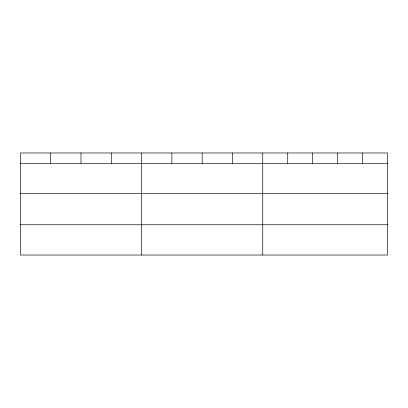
<?xml version="1.0" encoding="UTF-8"?>
<svg xmlns="http://www.w3.org/2000/svg" width="408" height="408" viewBox="0 0 408 408"><rect width="100%" height="100%" fill="white"/><g stroke="black" fill="none" stroke-linecap="round" stroke-linejoin="round"><path stroke-width="0.61" d="M387.6 193.571L387.6 152.964L20.4 152.964L20.4 255.036L387.6 255.036L387.6 193.571L20.4 193.571M20.4 163.297L387.6 163.297M20.4 224.762L387.6 224.762M362.63 152.964L362.63 163.297M337.661 152.964L337.661 163.297M312.691 152.964L312.691 163.297M287.722 152.964L287.722 163.297M262.752 152.964L262.752 255.036M232.458 152.964L232.458 163.297M202.164 152.964L202.164 163.297M171.87 152.964L171.87 163.297M141.576 152.964L141.576 255.036M111.282 152.964L111.282 163.297M80.988 152.964L80.988 163.297M50.694 152.964L50.694 163.297"/></g></svg>
